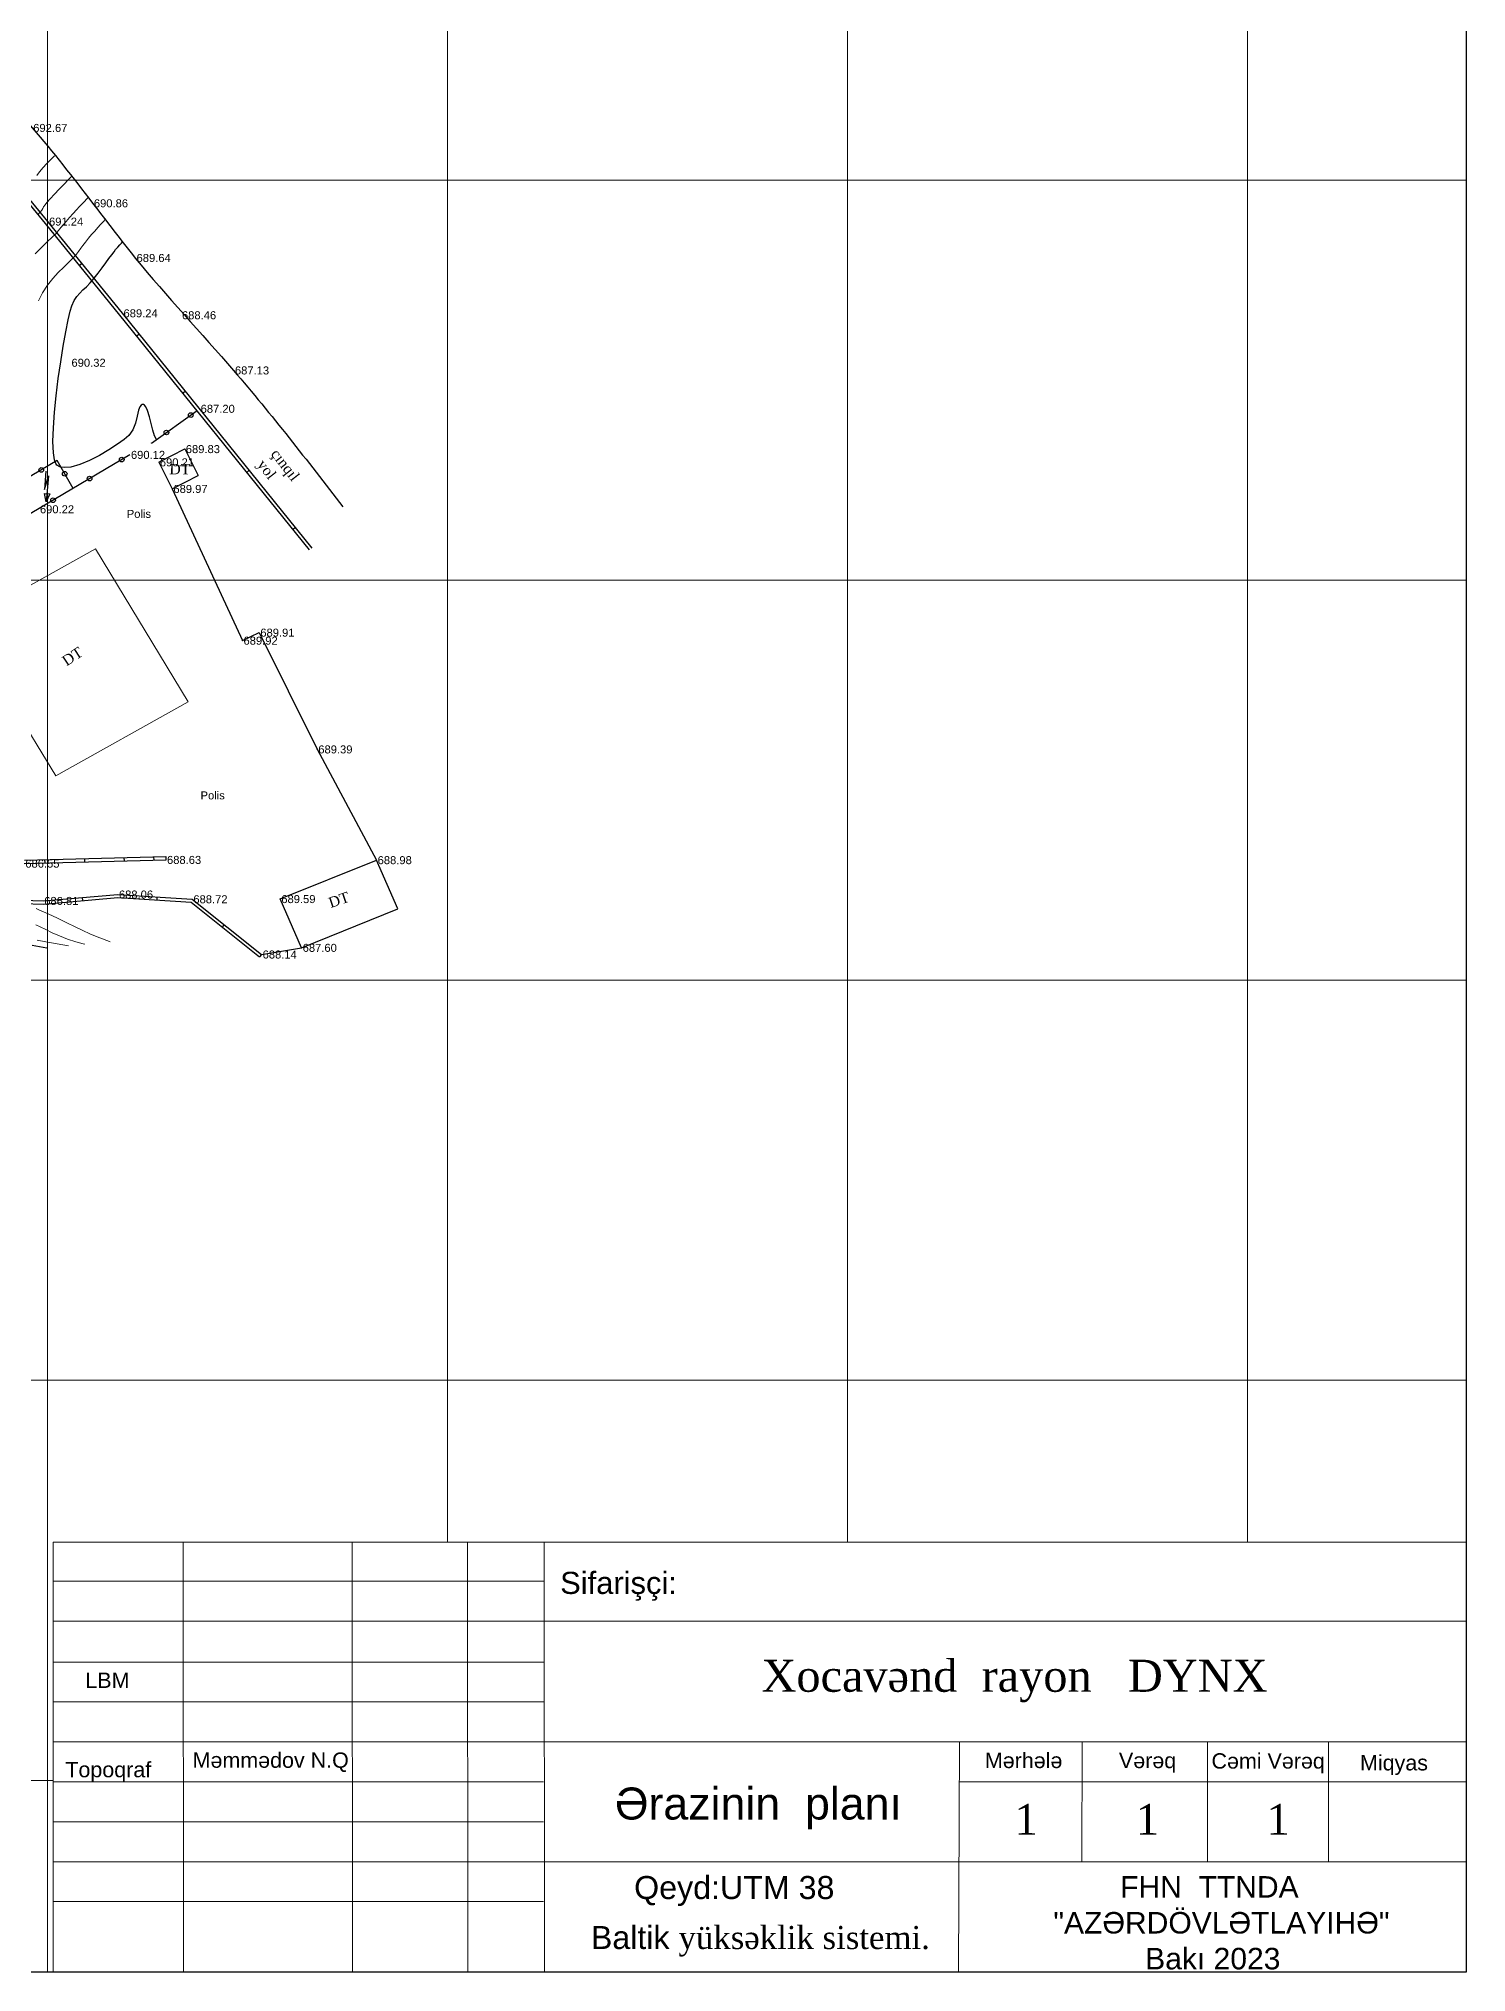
# Model space of a CAD drawing. Header units: feet. Extents: x 3381 to 1374491, y 675186 to 8751562.
# Drawn here: x 686712.2 to 686890.7, y 4375972.2 to 4376213.9 of the extents above; entities that cross this region are included whole.
import ezdxf

# ---------------------------------------------------------------- set-up
doc = ezdxf.new("R2010")
doc.units = ezdxf.units.FT
doc.header["$MEASUREMENT"] = 0
doc.header["$PDMODE"] = 34
doc.header["$PDSIZE"] = 0.01
doc.linetypes.add('ACAD_ISO03W100', pattern=[30, 12, -18])
doc.layers.get('0').update_dxf_attribs({"linetype": 'CONTINUOUS'})
for name, color, linetype in [('0_Point_Height', 2, 'CONTINUOUS'), ('0_Point_Point', 7, 'CONTINUOUS'), ('Layer8', 7, 'CONTINUOUS'), ('ramka', 7, 'CONTINUOUS'), ('Yazilar', 7, 'CONTINUOUS')]:
    doc.layers.add(name, color=color, linetype=linetype)
for name, color, linetype, lineweight in [('0_Ном._пера__1', 7, 'CONTINUOUS', 13), ('ANA HORIZONTAL', 24, 'CONTINUOUS', 30), ('das tikili', 5, 'CONTINUOUS', 0), ('HORIZANTAL', 24, 'CONTINUOUS', 13), ('km setka', 170, 'CONTINUOUS', 15), ('kontur', 5, 'CONTINUOUS', 0), ('Layer3', 7, 'CONTINUOUS', 13)]:
    doc.layers.add(name, color=color, linetype=linetype, lineweight=lineweight)
doc.styles.get("Standard").update_dxf_attribs({"font": 'arial.ttf', "height": 2.5})

msp = doc.modelspace()

# ---------------------------------------------------------------- linework, layer by layer
at = {"linetype": 'Continuous'}
for p, q in [((686717.645, 4376185.757), (686717.34, 4376185.497)), ((686724.797, 4376176.94), (686724.492, 4376176.68)), ((686730.566, 4376169.797), (686730.261, 4376169.538)), ((686726.332, 4376163.317, 690.322), (686732.01, 4376167.372, 250.259)), ((686723.616, 4376161.855, 690.121), (686699.466, 4376147.563, 690.108)), ((686714.537, 4376161.13, 690.117), (686710.233, 4376158.584, 690.115)), ((686716.515, 4376157.653, 668.222), (686714.537, 4376161.13, 64.195)), ((686727.229, 4376160.921, 690.209), (686730.472, 4376162.575, 689.83)), ((686727.229, 4376160.921, 690.209), (686728.926, 4376157.596, 689.971)), ((686730.472, 4376162.575, 689.83), (686732.169, 4376159.25, 689.592)), ((686728.926, 4376157.596, 689.971), (686732.169, 4376159.25, 689.592)), ((686738.548, 4376159.913), (686738.243, 4376159.654)), ((686728.926, 4376157.596, 689.971), (686737.685, 4376138.627, 689.923)), ((686744.321, 4376152.765), (686744.016, 4376152.505)), ((686737.685, 4376138.627, 689.923), (686739.789, 4376139.634, 689.909)), ((686739.789, 4376139.634, 689.909), (686747.034, 4376125.039, 689.392)), ((686747.034, 4376125.039, 689.392), (686754.45, 4376111.196, 688.984)), ((686710.412, 4376110.764, 686.546), (686728.126, 4376111.228, 688.633)), ((686710.436, 4376111.165, 686.55), (686728.115, 4376111.628, 688.633)), ((686712.953, 4376111.231), (686712.979, 4376110.832)), ((686717.932, 4376111.361), (686717.962, 4376110.962)), ((686722.857, 4376111.49), (686722.893, 4376111.091)), ((686726.585, 4376111.588), (686726.613, 4376111.189)), ((686728.115, 4376111.628, 688.633), (686728.126, 4376111.228, 688.633)), ((686742.411, 4376106.332, 689.594), (686754.45, 4376111.196, 688.984)), ((686757.121, 4376105.102, 686.994), (686754.45, 4376111.196, 688.984)), ((686707.577, 4376105.852, 685.649), (686712.814, 4376105.702, 686.811)), ((686707.589, 4376106.252, 685.649), (686712.78, 4376106.1, 686.811)), ((686712.78, 4376106.1, 686.811), (686722.115, 4376106.901, 688.063)), ((686712.814, 4376105.702, 686.811), (686722.119, 4376106.5, 688.059)), ((686717.658, 4376106.519), (686717.7, 4376106.121)), ((686722.115, 4376106.901, 688.063), (686731.419, 4376106.309, 688.715)), ((686722.119, 4376106.5, 688.065), (686731.268, 4376105.918, 688.706)), ((686726.984, 4376106.591), (686726.979, 4376106.191)), ((686731.268, 4376105.918, 688.708), (686739.823, 4376099.092, 688.136)), ((686731.419, 4376106.309, 688.715), (686740.073, 4376099.404, 688.136)), ((686745.082, 4376100.238, 687.604), (686742.411, 4376106.332, 689.594)), ((686745.082, 4376100.238, 687.604), (686757.121, 4376105.102, 686.994)), ((686735.404, 4376103.13), (686735.174, 4376102.802)), ((686740.073, 4376099.404, 688.136), (686745.082, 4376100.238, 687.604)), ((686740.073, 4376099.404, 688.136), (686739.823, 4376099.092, 688.136))]:
    msp.add_line(p, q, dxfattribs=at)
at = {"linetype": 'Continuous', "elevation": 687.196}
for points in [[(686746.079, 4376149.951), (686722.377, 4376179.299), (686713.067, 4376190.756), (686702.315, 4376203.85), (686697.955, 4376209.047)], [(686746.401, 4376150.19), (686722.688, 4376179.551), (686713.377, 4376191.009), (686702.623, 4376204.105), (686698.262, 4376209.304)]]:
    msp.add_lwpolyline(points, dxfattribs=at)
at = {"color": 1, "linetype": 'Continuous'}
msp.add_lwpolyline([(686713.115, 4376159.785), (686712.94, 4376157.497), (686713.463, 4376159.238), (686713.164, 4376155.955), (686712.94, 4376156.999), (686713.601, 4376156.961), (686713.164, 4376155.955)], dxfattribs=at)
at = {"linetype": 'Continuous'}
for centre in [(686731.231, 4376166.815, 310.647), (686728.18, 4376164.637, 547.109), (686712.545, 4376159.952, 690.116), (686722.605, 4376161.257, 690.12), (686715.471, 4376159.488, 349.405), (686718.584, 4376158.878, 690.118), (686714.013, 4376156.172, 690.116)]:
    msp.add_circle(centre, 0.291, dxfattribs=at)
msp.add_open_spline([(686613.86, 4376350.079), (686615.681, 4376346.609), (686621.987, 4376334.591), (686631.884, 4376316.609), (686645.879, 4376297.345), (686656.65, 4376277.147), (686667.613, 4376259.262), (686676.741, 4376241.858), (686690.156, 4376223.337), (686706.755, 4376209.048), (686718.29, 4376194.211), (686726.22, 4376183.729), (686737.538, 4376171.81), (686745.787, 4376161.118), (686750.231, 4376155.358)], degree=3, knots=[0, 0, 0, 0, 11.7595104, 40.7232097, 61.4623304, 83.0549787, 109.2907167, 124.3927439, 141.9627176, 177.5330077, 189.5588214, 198.2764878, 216.9554477, 238.7688662, 238.7688662, 238.7688662, 238.7688662], dxfattribs=at)
at = {"layer": '0_Point_Point'}
for p in [(686718.984, 4376193.301, 690.862), (686713.377, 4376191.009, 691.244), (686724.32, 4376186.466, 689.636), (686722.688, 4376179.551, 689.236), (686729.992, 4376179.307, 688.463), (686736.614, 4376172.409, 687.128), (686732.327, 4376167.616, 687.196), (686726.332, 4376163.317, 690.322), (686723.616, 4376161.855, 690.121), (686727.229, 4376160.921, 690.209), (686730.472, 4376162.575, 689.83), (686728.926, 4376157.596, 689.971), (686712.241, 4376155.054, 690.218), (686737.685, 4376138.627, 689.923), (686739.789, 4376139.634, 689.909), (686747.034, 4376125.039, 689.392), (686728.126, 4376111.228, 688.633), (686754.45, 4376111.196, 688.984), (686712.78, 4376106.1, 686.811), (686722.115, 4376106.901, 688.063), (686731.419, 4376106.309, 688.715), (686742.411, 4376106.332, 689.594), (686745.082, 4376100.238, 687.604), (686740.073, 4376099.404, 688.136)]:
    msp.add_point(p, dxfattribs=at)
at = {"layer": 'ANA HORIZONTAL', "color": 16, "lineweight": 30}
for points, elevation in [([(686726.951, 4376163.759), (686726.949, 4376163.76), (686726.695, 4376164.215), (686726.474, 4376164.92), (686726.27, 4376165.758), (686726.064, 4376166.614), (686725.837, 4376167.373), (686725.63, 4376167.831), (686725.452, 4376168.048), (686725.321, 4376168.12), (686725.251, 4376168.131), (686725.172, 4376168.124), (686725.034, 4376168.062), (686724.87, 4376167.856), (686724.705, 4376167.414), (686724.531, 4376166.67), (686724.32, 4376165.823), (686723.999, 4376164.987), (686723.489, 4376164.275), (686722.908, 4376163.781), (686722.054, 4376163.159), (686720.999, 4376162.471), (686719.816, 4376161.78), (686718.58, 4376161.149), (686717.363, 4376160.642), (686716.238, 4376160.322), (686715.454, 4376160.242), (686714.959, 4376160.306), (686714.681, 4376160.416), (686714.56, 4376160.492), (686714.483, 4376160.562), (686714.349, 4376160.764), (686714.192, 4376161.219), (686714.061, 4376162.077), (686714.007, 4376163.495), (686714.06, 4376165.218), (686714.201, 4376167.161), (686714.413, 4376169.239), (686714.677, 4376171.369), (686714.975, 4376173.464), (686715.29, 4376175.441), (686715.602, 4376177.216), (686715.894, 4376178.703), (686716.148, 4376179.818), (686716.346, 4376180.476), (686716.661, 4376181.134), (686716.999, 4376181.648), (686717.363, 4376182.072), (686717.757, 4376182.458), (686718.184, 4376182.858), (686718.645, 4376183.324), (686719.145, 4376183.911), (686719.657, 4376184.573), (686720.144, 4376185.218), (686720.597, 4376185.826), (686721.004, 4376186.378), (686721.355, 4376186.854), (686721.638, 4376187.233), (686721.843, 4376187.495), (686722.113, 4376187.814), (686722.356, 4376188.084), (686722.565, 4376188.31), (686722.735, 4376188.496)], 690), ([(686713.226, 4376100.203), (686711.396, 4376100.517)], 685)]:
    msp.add_lwpolyline(points, dxfattribs=dict(at, elevation=elevation))
at = {"layer": 'das tikili', "color": 0, "lineweight": 20}
for p, q in [((686719.304, 4376150.109, 689.594), (686730.922, 4376130.976, 689.594)), ((686708.994, 4376130.554, 689.594), (686714.36, 4376121.718, 689.594)), ((686730.922, 4376130.976, 689.594), (686714.36, 4376121.718, 689.594))]:
    msp.add_line(p, q, dxfattribs=at)
at = {"layer": 'das tikili', "color": 0, "lineweight": 20, "elevation": 689.594}
msp.add_lwpolyline([(686702.742, 4376140.851), (686719.304, 4376150.109)], dxfattribs=at)
at = {"layer": 'HORIZANTAL', "color": 16, "linetype": 'Continuous', "lineweight": 20}
for points, elevation in [([(686711.999, 4376196.762), (686712.329, 4376197.221), (686712.773, 4376197.755), (686713.195, 4376198.214), (686713.583, 4376198.607), (686713.925, 4376198.943), (686714.209, 4376199.232)], 692), ([(686712.161, 4376191.923), (686712.413, 4376192.183), (686712.598, 4376192.433), (686712.721, 4376192.644), (686712.843, 4376192.857), (686713.022, 4376193.113), (686713.261, 4376193.388), (686713.678, 4376193.842), (686714.213, 4376194.412), (686714.803, 4376195.038), (686715.39, 4376195.656), (686715.911, 4376196.206), (686716.307, 4376196.626)], 691.5), ([(686711.763, 4376186.953), (686712.572, 4376187.781), (686713.296, 4376188.482), (686713.891, 4376189.037), (686714.31, 4376189.422), (686714.508, 4376189.617), (686714.697, 4376189.869), (686714.844, 4376190.072), (686715.037, 4376190.32), (686715.271, 4376190.593), (686715.638, 4376191.008), (686716.079, 4376191.502), (686716.539, 4376192.012), (686716.958, 4376192.473), (686717.321, 4376192.868), (686717.649, 4376193.219), (686717.939, 4376193.527), (686718.192, 4376193.794), (686718.405, 4376194.02)], 691), ([(686712.196, 4376181.082), (686712.701, 4376182.115), (686713.311, 4376183.054), (686713.983, 4376183.899), (686714.676, 4376184.652), (686715.348, 4376185.314), (686715.958, 4376185.886), (686716.465, 4376186.369), (686716.827, 4376186.764), (686717.204, 4376187.258), (686717.494, 4376187.658), (686717.758, 4376188.025), (686718.053, 4376188.421), (686718.44, 4376188.907), (686718.826, 4376189.366), (686719.22, 4376189.815), (686719.606, 4376190.242), (686719.968, 4376190.637), (686720.291, 4376190.988), (686720.559, 4376191.283)], 690.5), ([(686721.147, 4376100.99), (686721.059, 4376101.019), (686719.857, 4376101.475), (686718.717, 4376101.949), (686717.653, 4376102.423), (686716.682, 4376102.879), (686715.82, 4376103.3), (686715.083, 4376103.668), (686714.488, 4376103.967), (686714.051, 4376104.178), (686713.42, 4376104.456), (686712.829, 4376104.71), (686712.315, 4376104.938), (686711.92, 4376105.14)], 686.5), ([(686717.997, 4376100.677), (686717.799, 4376100.719), (686716.875, 4376100.963), (686715.831, 4376101.322), (686714.84, 4376101.714), (686713.925, 4376102.113), (686713.108, 4376102.497), (686712.412, 4376102.84), (686711.859, 4376103.118)], 686), ([(686715.968, 4376100.476), (686714.538, 4376100.727), (686713.107, 4376100.984), (686712.039, 4376101.189)], 685.5)]:
    msp.add_lwpolyline(points, dxfattribs=dict(at, elevation=elevation))
at = {"layer": 'km setka', "flags": 128}
for points in [[(686713.306, 4376427.956), (686713.306, 4375972.172)], [(686763.306, 4376427.956), (686763.306, 4376025.932)], [(686813.306, 4376427.956), (686813.306, 4376025.932)], [(686863.306, 4376427.956), (686863.306, 4376025.932)], [(686413.5, 4376196.167), (686890.66, 4376196.167)], [(686413.5, 4376146.167), (686890.66, 4376146.167)], [(686413.5, 4376096.167), (686890.66, 4376096.167)], [(686413.5, 4376046.167), (686890.66, 4376046.167)], [(686413.5, 4375996.167), (686714.02, 4375996.167)]]:
    msp.add_lwpolyline(points, dxfattribs=at)
at = {"layer": 'Layer8', "color": 0, "lineweight": 13}
for p, q in [((686730.34, 4375972.186, -54.041), (686730.282, 4376025.932, -54.041)), ((686751.46, 4375972.186, -54.041), (686751.402, 4376025.932, -54.041)), ((686765.86, 4375972.186, -54.041), (686765.802, 4376025.932, -54.041)), ((686775.46, 4375972.186, -54.041), (686775.402, 4376025.932, -54.041)), ((686827.32, 4376000.972, -54.041), (686827.201, 4375972.172, -54.041)), ((686842.658, 4376000.971, -54.041), (686842.597, 4375985.966, -54.041)), ((686890.658, 4376000.971, -54.041), (686842.658, 4376000.971, -54.041)), ((686858.302, 4376000.971, -54.041), (686858.302, 4375985.995, -54.041)), ((686873.448, 4376000.971, -54.041), (686873.448, 4375985.995, -54.041))]:
    msp.add_line(p, q, dxfattribs=at)
at = {"layer": 'Layer8', "color": 0, "lineweight": 13, "elevation": -54.041}
msp.add_lwpolyline([(686714.02, 4376025.932), (686890.66, 4376025.932), (686890.66, 4375972.172), (686714.02, 4375972.172)], close=True, dxfattribs=at)
for points in [[(686714.024, 4376021.073), (686775.335, 4376021.073)], [(686714.024, 4376016.073), (686890.66, 4376016.073)], [(686714.024, 4376010.956), (686775.335, 4376010.956)], [(686714.024, 4376005.964), (686775.335, 4376005.964)], [(686714.024, 4376000.972), (686890.651, 4376000.972)], [(686714.024, 4375995.98), (686775.335, 4375995.98)], [(686827.299, 4375995.98), (686890.656, 4375995.98)], [(686714.024, 4375990.988), (686775.335, 4375990.988)], [(686714.024, 4375985.996), (686890.598, 4375985.996)], [(686714.024, 4375981.004), (686775.335, 4375981.004)]]:
    msp.add_lwpolyline(points, dxfattribs=at)
at = {"layer": 'ramka', "elevation": -54.041}
msp.add_lwpolyline([(686413.5, 4376427.956), (686890.66, 4376427.956), (686890.66, 4375972.172), (686413.5, 4375972.172)], close=True, dxfattribs=at)

# ---------------------------------------------------------------- texts
at = {"layer": '0_Point_Height', "color": 0}
for s, p in [('692.67', (686711.538, 4376202.204, 692.669)), ('690.86', (686719.12, 4376192.787, 690.862)), ('691.24', (686713.513, 4376190.495, 691.244)), ('689.64', (686724.456, 4376185.952, 689.636)), ('689.24', (686722.824, 4376179.037, 689.236)), ('688.46', (686730.128, 4376178.793, 688.463)), ('690.32', (686716.32, 4376172.855, 690.322)), ('687.13', (686736.75, 4376171.895, 687.128)), ('687.20', (686732.463, 4376167.102, 687.196)), ('689.83', (686730.608, 4376162.061, 689.83)), ('690.12', (686723.752, 4376161.341, 690.121)), ('690.21', (686727.365, 4376160.407, 690.209)), ('689.97', (686729.062, 4376157.082, 689.971)), ('690.22', (686712.377, 4376154.54, 690.218)), ('689.92', (686737.821, 4376138.113, 689.923)), ('689.91', (686739.925, 4376139.12, 689.909)), ('689.39', (686747.17, 4376124.525, 689.392)), ('686.55', (686710.548, 4376110.25, 686.546)), ('688.63', (686728.262, 4376110.714, 688.633)), ('688.98', (686754.586, 4376110.682, 688.984)), ('688.06', (686722.251, 4376106.387, 688.063)), ('686.81', (686712.916, 4376105.586, 686.811)), ('688.72', (686731.555, 4376105.795, 688.715)), ('689.59', (686742.547, 4376105.818, 689.594)), ('688.14', (686740.209, 4376098.89, 688.136)), ('687.60', (686745.218, 4376099.724, 687.604))]:
    msp.add_text(s, height=1, dxfattribs=at).set_placement(p)
at = {"layer": '0_Ном._пера__1', "ltscale": 0.2, "insert": (686777.4, 4376022.231, -54.041), "char_height": 2.76473, "attachment_point": 1}
msp.add_mtext_dynamic_manual_height_columns('{\\fArial|b0|i0|c238|p34;Sifarişçi: }', width=180.30013, gutter_width=1, heights=[0], dxfattribs=at)
at = {"layer": '0_Ном._пера__1', "ltscale": 0.2, "insert": (686802.562, 4376011.238, 32.425), "char_height": 4, "width": 288.48021, "attachment_point": 1}
msp.add_mtext('{\\fTimes New Roman|b0|i0|c204|p18;Xocav\\fTimes New Roman|b0|i0|c238|p18;ənd  \\fTimes New Roman|b0|i0|c204|p18;rayon\\fTimes New Roman|b0|i0|c238|p18;   DYNX}', dxfattribs=at)
at = {"layer": 'km setka', "color": 0, "lineweight": -2, "ltscale": 0.3, "width": 108.09543, "attachment_point": 1}
for s, insert, char_height in [('Ə{\\fArial|b0|i0|c238|p34;razinin} {\\fArial|b0|i0|c238|p34; planı}', (686784.233, 4375995.27, 54.041), 4), ('{\\fTimes New Roman|b0|i0|c238|p18;1}', (686834.192, 4375993.216, -54.041), 3.84), ('{\\fTimes New Roman|b0|i0|c238|p18;1}', (686849.355, 4375993.216, -54.041), 3.84), ('{\\fTimes New Roman|b0|i0|c238|p18;1}', (686865.7, 4375993.216, -54.041), 3.84)]:
    msp.add_mtext(s, dxfattribs=dict(at, insert=insert, char_height=char_height))
at = {"layer": 'kontur', "color": 0, "linetype": 'ACAD_ISO03W100', "lineweight": 0, "ltscale": 0.35, "char_height": 1, "attachment_point": 1}
for insert in [(686723.233, 4376154.968), (686732.456, 4376119.778)]:
    msp.add_mtext_dynamic_manual_height_columns('Polis', width=10.61016, gutter_width=12.5, heights=[0], dxfattribs=dict(at, insert=insert))
at = {"layer": 'Layer3', "lineweight": 15, "ltscale": 0.3, "char_height": 2.88, "width": 73.141, "attachment_point": 1}
for s, insert in [('Qeyd{\\fArial|b0|i0|c238|p34;:}UTM 38{\\fArial|b0|i0|c238|p34; }', (686786.645, 4375984.21, -54.041)), ('Baltik {\\fTimes New Roman|b0|i0|c238|p18;yüksəklik sistemi.}', (686781.239, 4375977.964, 54.041))]:
    msp.add_mtext(s, dxfattribs=dict(at, insert=insert))
at = {"layer": 'Layer8', "color": 0, "lineweight": 18, "insert": (686832.784, 4375984.192, -54.041), "char_height": 0.4608, "width": 82.79214, "attachment_point": 1}
msp.add_mtext('{\\fArial|b0|i0|c238|p34;\\H5.83333x;              FHN  TTNDA\\fArial|b0|i0|c204|p34;\\P      \\fArial|b0|i0|c238|p34;"AZ\\fArial|b0|i0|c204|p34;Ə\\fArial|b0|i0|c238|p34;RDÖVL\\fArial|b0|i0|c204|p34;Ə\\fArial|b0|i0|c238|p34;TLAYIH\\fArial|b0|i0|c204|p34;Ə\\fArial|b0|i0|c238|p34;"\\P                 Bakı 202\\fArial|b0|i0|c204|p34;3\\fArial|b0|i0|c238|p34;\\H0.17143x;                                                                   \\P                }', dxfattribs=at)
at = {"layer": 'ramka', "color": 0, "lineweight": 13, "ltscale": 0.4, "char_height": 1.92, "attachment_point": 1}
for s, insert, width in [('{\\fArial|b0|i0|c238|p34;LBM}', (686718.059, 4376009.638, -54.041), 11.94058), ('{\\fArial|b0|i0|c238|p34;Topoqraf}', (686715.552, 4375998.472, -54.041), 11.94058), ('{\\fArial|b0|i0|c238|p34;Məmmədov N.Q}', (686731.461, 4375999.654, -54.041), 26.66799), ('{\\fArial|b0|i0|c238|p34;Mərhələ}', (686830.485, 4375999.614, -54.041), 11.94058), ('{\\fArial|b0|i0|c238|p34;Vərəq}', (686847.24, 4375999.612, -54.041), 11.94058), ('{\\fArial|b0|i0|c238|p34;Cəmi Vərəq}', (686858.81, 4375999.555, -54.041), 27.04548), ('{\\fArial|b0|i0|c238|p34;Miqyas}', (686877.369, 4375999.328, -54.041), 11.94058)]:
    msp.add_mtext(s, dxfattribs=dict(at, insert=insert, width=width))
at = {"layer": 'Yazilar', "char_height": 1.3, "width": 0.10588, "attachment_point": 1}
for s, insert, rotation in [('{\\fTimes New Roman|b0|i0|c0|p18;DT}', (686728.562, 4376160.721), 359.75118), ('{\\fTimes New Roman|b0|i0|c238|p18;çınqıl yol}', (686742.192, 4376162.751), 307.83473), ('{\\fTimes New Roman|b0|i0|c0|p18;DT}', (686714.988, 4376136.47, 689.594), 33.47316), ('{\\fTimes New Roman|b0|i0|c0|p18;DT}', (686748.301, 4376106.424), 18.83409)]:
    msp.add_mtext(s, dxfattribs=dict(at, insert=insert, rotation=rotation))

doc.saveas('drawing.dxf')
